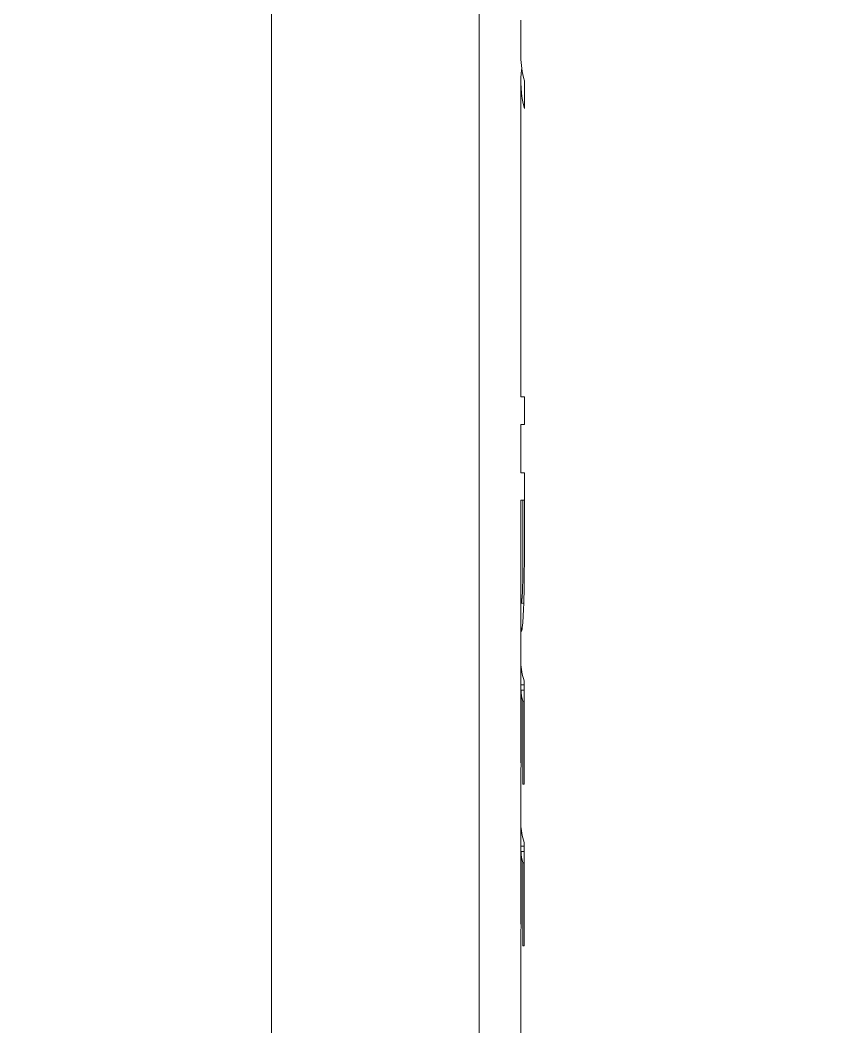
# Model space of a CAD drawing. Extents: x -965262 to 1142518, y -357520 to 71675.
# Drawn here: x -852847.7 to -852655.2, y -94127.4 to -93885.2 of the extents above; entities that cross this region are included whole.
import ezdxf

# ---------------------------------------------------------------- set-up
doc = ezdxf.new("R2010")
doc.units = 0
doc.header["$LTSCALE"] = 10
doc.layers.get('0').update_dxf_attribs({"linetype": 'CONTINUOUS', "lineweight": 30})
doc.layers.add('Оборудование', color=7, linetype='CONTINUOUS', lineweight=30)

msp = doc.modelspace()

# ---------------------------------------------------------------- hatches: boundary and pattern name
at = {"lineweight": 30, "true_color": 0x1b8828}
h = msp.add_hatch(color=106, dxfattribs=at)
h.dxf.hatch_style = 1
h.paths.add_polyline_path([(-851459.79, -90277.67), (-853359.79, -90277.67), (-853359.79, -94944.84), (-851459.79, -94944.84)])
h.paths.add_polyline_path([(-851559.79, -94844.84), (-853259.79, -94844.84), (-853259.79, -90344.85), (-851559.79, -90344.85)], flags=16)

# ---------------------------------------------------------------- linework, layer by layer
at = {"layer": 'Оборудование', "color": 7, "lineweight": 0}
for p, q in [((-852737.29, -94363.84, -2902.58), (-852737.29, -93653.84, -2902.58)), ((-852787.29, -94317.84, -2902.58), (-852787.29, -93699.84, -2902.58)), ((-852727.29, -93893.98, -2902.58), (-852727.29, -93885.24, -2902.58)), ((-852726.46, -93899.81, -2902.58), (-852726.46, -93906.47, -2902.58)), ((-852727.29, -93975.83, -2902.58), (-852727.29, -93899.94, -2902.58)), ((-852726.46, -93975.83, -2902.58), (-852727.29, -93975.83, -2902.58)), ((-852726.46, -93975.83, -2902.58), (-852726.46, -93982.47, -2902.58)), ((-852727.29, -93982.47, -2902.58), (-852726.46, -93982.47, -2902.58)), ((-852727.29, -93994.09, -2902.58), (-852727.29, -93982.47, -2902.58)), ((-852726.46, -93994.09, -2902.58), (-852727.29, -93994.09, -2902.58)), ((-852726.46, -93994.09, -2902.58), (-852726.46, -94012.95, -2902.58)), ((-852727.29, -94000.72, -2902.58), (-852726.82, -94000.72, -2902.58)), ((-852727.29, -94000.72, -2902.58), (-852727.29, -94013.64, -2902.58)), ((-852726.46, -94000.72, -2902.58), (-852726.82, -94000.72, -2902.58)), ((-852726.82, -94013.53, -2902.58), (-852726.82, -94000.72, -2902.58)), ((-852727.29, -94013.64, -2902.58), (-852727.29, -94014.2, -2902.58)), ((-852726.82, -94013.78, -2902.58), (-852726.82, -94013.53, -2902.58)), ((-852726.46, -94012.95, -2902.58), (-852726.46, -94013.26, -2902.58)), ((-852726.46, -94013.26, -2902.58), (-852726.46, -94013.58, -2902.58)), ((-852726.46, -94013.58, -2902.58), (-852726.46, -94013.89, -2902.58)), ((-852727.29, -94014.2, -2902.58), (-852727.29, -94014.77, -2902.58)), ((-852727.29, -94014.77, -2902.58), (-852727.29, -94015.34, -2902.58)), ((-852727.29, -94015.34, -2902.58), (-852727.29, -94015.92, -2902.58)), ((-852727.29, -94015.92, -2902.58), (-852727.29, -94016.5, -2902.58)), ((-852726.82, -94014.04, -2902.58), (-852726.82, -94013.78, -2902.58)), ((-852726.82, -94014.3, -2902.58), (-852726.82, -94014.04, -2902.58)), ((-852726.82, -94014.57, -2902.58), (-852726.82, -94014.3, -2902.58)), ((-852726.82, -94014.84, -2902.58), (-852726.82, -94014.57, -2902.58)), ((-852726.82, -94015.11, -2902.58), (-852726.82, -94014.84, -2902.58)), ((-852726.82, -94015.38, -2902.58), (-852726.82, -94015.11, -2902.58)), ((-852726.82, -94015.65, -2902.58), (-852726.82, -94015.38, -2902.58)), ((-852726.82, -94015.92, -2902.58), (-852726.82, -94015.65, -2902.58)), ((-852726.82, -94016.19, -2902.58), (-852726.82, -94015.92, -2902.58)), ((-852726.46, -94013.89, -2902.58), (-852726.46, -94014.21, -2902.58)), ((-852726.46, -94014.21, -2902.58), (-852726.46, -94014.53, -2902.58)), ((-852726.46, -94014.53, -2902.58), (-852726.46, -94014.85, -2902.58)), ((-852726.46, -94014.85, -2902.58), (-852726.46, -94015.16, -2902.58)), ((-852726.46, -94015.16, -2902.58), (-852726.46, -94015.48, -2902.58)), ((-852726.46, -94015.48, -2902.58), (-852726.46, -94015.8, -2902.58)), ((-852726.46, -94015.8, -2902.58), (-852726.46, -94016.12, -2902.58)), ((-852727.29, -94016.5, -2902.58), (-852727.29, -94017.07, -2902.58)), ((-852727.29, -94017.07, -2902.58), (-852727.29, -94017.65, -2902.58)), ((-852727.29, -94017.65, -2902.58), (-852727.29, -94018.21, -2902.58)), ((-852727.29, -94018.21, -2902.58), (-852727.29, -94018.77, -2902.58)), ((-852726.83, -94017.5, -2902.58), (-852726.82, -94017.24, -2902.58)), ((-852726.83, -94017.76, -2902.58), (-852726.83, -94017.5, -2902.58)), ((-852726.83, -94018.02, -2902.58), (-852726.83, -94017.76, -2902.58)), ((-852726.83, -94018.27, -2902.58), (-852726.83, -94018.02, -2902.58)), ((-852726.83, -94018.53, -2902.58), (-852726.83, -94018.27, -2902.58)), ((-852726.82, -94016.46, -2902.58), (-852726.82, -94016.19, -2902.58)), ((-852726.82, -94016.72, -2902.58), (-852726.82, -94016.46, -2902.58)), ((-852726.82, -94016.99, -2902.58), (-852726.82, -94016.72, -2902.58)), ((-852726.82, -94017.24, -2902.58), (-852726.82, -94016.99, -2902.58)), ((-852726.46, -94016.75, -2902.58), (-852726.47, -94017.07, -2902.58)), ((-852726.47, -94017.07, -2902.58), (-852726.47, -94017.38, -2902.58)), ((-852726.47, -94017.38, -2902.58), (-852726.47, -94017.69, -2902.58)), ((-852726.47, -94017.69, -2902.58), (-852726.47, -94018.01, -2902.58)), ((-852726.47, -94018.01, -2902.58), (-852726.47, -94018.33, -2902.58)), ((-852726.47, -94018.33, -2902.58), (-852726.47, -94018.65, -2902.58)), ((-852726.46, -94016.12, -2902.58), (-852726.46, -94016.44, -2902.58)), ((-852726.46, -94016.44, -2902.58), (-852726.46, -94016.75, -2902.58)), ((-852727.29, -94018.77, -2902.58), (-852727.29, -94019.32, -2902.58)), ((-852727.29, -94019.32, -2902.58), (-852727.29, -94019.85, -2902.58)), ((-852727.29, -94019.85, -2902.58), (-852727.29, -94020.38, -2902.58)), ((-852727.29, -94020.38, -2902.58), (-852727.29, -94020.9, -2902.58)), ((-852727.29, -94020.9, -2902.58), (-852727.29, -94021.4, -2902.58)), ((-852726.87, -94020.99, -2902.58), (-852726.86, -94020.68, -2902.58)), ((-852726.86, -94020.68, -2902.58), (-852726.85, -94020.36, -2902.58)), ((-852726.85, -94020.03, -2902.58), (-852726.84, -94019.7, -2902.58)), ((-852726.85, -94020.36, -2902.58), (-852726.85, -94020.03, -2902.58)), ((-852726.84, -94019.26, -2902.58), (-852726.83, -94019.03, -2902.58)), ((-852726.84, -94019.49, -2902.58), (-852726.84, -94019.26, -2902.58)), ((-852726.84, -94019.7, -2902.58), (-852726.84, -94019.49, -2902.58)), ((-852726.83, -94018.78, -2902.58), (-852726.83, -94018.53, -2902.58)), ((-852726.83, -94019.03, -2902.58), (-852726.83, -94018.78, -2902.58)), ((-852726.49, -94020.58, -2902.58), (-852726.5, -94021.13, -2902.58)), ((-852726.48, -94019.63, -2902.58), (-852726.49, -94019.95, -2902.58)), ((-852726.49, -94019.95, -2902.58), (-852726.49, -94020.27, -2902.58)), ((-852726.49, -94020.27, -2902.58), (-852726.49, -94020.58, -2902.58)), ((-852726.47, -94018.65, -2902.58), (-852726.48, -94018.98, -2902.58)), ((-852726.48, -94018.98, -2902.58), (-852726.48, -94019.31, -2902.58)), ((-852726.48, -94019.31, -2902.58), (-852726.48, -94019.63, -2902.58)), ((-852727.29, -94021.4, -2902.58), (-852727.29, -94021.89, -2902.58)), ((-852727.29, -94021.89, -2902.58), (-852727.28, -94022.35, -2902.58)), ((-852727.28, -94022.35, -2902.58), (-852727.28, -94022.81, -2902.58)), ((-852727.28, -94022.81, -2902.58), (-852727.28, -94023.38, -2902.58)), ((-852726.96, -94023.47, -2902.58), (-852726.94, -94023.2, -2902.58)), ((-852726.94, -94023.2, -2902.58), (-852726.93, -94022.95, -2902.58)), ((-852726.93, -94022.95, -2902.58), (-852726.92, -94022.7, -2902.58)), ((-852726.92, -94022.7, -2902.58), (-852726.91, -94022.44, -2902.58)), ((-852726.91, -94022.44, -2902.58), (-852726.9, -94022.17, -2902.58)), ((-852726.9, -94022.17, -2902.58), (-852726.89, -94021.89, -2902.58)), ((-852726.89, -94021.89, -2902.58), (-852726.88, -94021.6, -2902.58)), ((-852726.88, -94021.6, -2902.58), (-852726.87, -94021.3, -2902.58)), ((-852726.87, -94021.3, -2902.58), (-852726.87, -94020.99, -2902.58)), ((-852726.54, -94023.34, -2902.58), (-852726.55, -94023.87, -2902.58)), ((-852726.53, -94022.79, -2902.58), (-852726.54, -94023.34, -2902.58)), ((-852726.52, -94022.25, -2902.58), (-852726.53, -94022.79, -2902.58)), ((-852726.51, -94021.69, -2902.58), (-852726.52, -94022.25, -2902.58)), ((-852726.5, -94021.13, -2902.58), (-852726.51, -94021.69, -2902.58)), ((-852727.28, -94023.38, -2902.58), (-852727.27, -94023.99, -2902.58)), ((-852727.28, -94025.77, -2902.58), (-852727.27, -94025.44, -2902.58)), ((-852727.28, -94026.09, -2902.58), (-852727.28, -94025.77, -2902.58)), ((-852727.27, -94023.99, -2902.58), (-852727.26, -94024.55, -2902.58)), ((-852727.27, -94024.44, -2902.58), (-852727.27, -94024.09, -2902.58)), ((-852727.27, -94024.78, -2902.58), (-852727.27, -94024.44, -2902.58)), ((-852727.27, -94025.11, -2902.58), (-852727.27, -94024.78, -2902.58)), ((-852727.27, -94025.44, -2902.58), (-852727.27, -94025.11, -2902.58)), ((-852727.26, -94024.55, -2902.58), (-852727.24, -94024.97, -2902.58)), ((-852727.24, -94024.97, -2902.58), (-852727.22, -94025.25, -2902.58)), ((-852727.22, -94025.25, -2902.58), (-852727.19, -94025.41, -2902.58)), ((-852727.19, -94025.41, -2902.58), (-852727.17, -94025.45, -2902.58)), ((-852727.17, -94025.45, -2902.58), (-852727.15, -94025.44, -2902.58)), ((-852726.59, -94025.45, -2902.58), (-852727.17, -94025.45, -2902.58)), ((-852727.15, -94025.44, -2902.58), (-852727.13, -94025.39, -2902.58)), ((-852727.13, -94025.39, -2902.58), (-852727.11, -94025.3, -2902.58)), ((-852727.11, -94025.3, -2902.58), (-852727.09, -94025.18, -2902.58)), ((-852727.09, -94025.18, -2902.58), (-852727.07, -94025.02, -2902.58)), ((-852727.07, -94025.02, -2902.58), (-852727.05, -94024.82, -2902.58)), ((-852727.05, -94024.82, -2902.58), (-852727.03, -94024.58, -2902.58)), ((-852727.03, -94024.58, -2902.58), (-852727.01, -94024.31, -2902.58)), ((-852727.01, -94024.31, -2902.58), (-852726.99, -94024.04, -2902.58)), ((-852726.99, -94024.04, -2902.58), (-852726.97, -94023.75, -2902.58)), ((-852726.97, -94023.75, -2902.58), (-852726.96, -94023.47, -2902.58)), ((-852726.59, -94025.43, -2902.58), (-852726.61, -94025.93, -2902.58)), ((-852726.58, -94024.92, -2902.58), (-852726.59, -94025.43, -2902.58)), ((-852726.56, -94024.4, -2902.58), (-852726.58, -94024.92, -2902.58)), ((-852726.55, -94023.87, -2902.58), (-852726.56, -94024.4, -2902.58)), ((-852727.29, -94027.57, -2902.58), (-852727.28, -94027.29, -2902.58)), ((-852727.29, -94027.85, -2902.58), (-852727.29, -94027.57, -2902.58)), ((-852727.29, -94028.14, -2902.58), (-852727.29, -94027.85, -2902.58)), ((-852727.29, -94028.53, -2902.58), (-852727.29, -94028.14, -2902.58)), ((-852727.28, -94026.4, -2902.58), (-852727.28, -94026.09, -2902.58)), ((-852727.28, -94026.71, -2902.58), (-852727.28, -94026.4, -2902.58)), ((-852727.28, -94027, -2902.58), (-852727.28, -94026.71, -2902.58)), ((-852727.28, -94027.29, -2902.58), (-852727.28, -94027, -2902.58)), ((-852726.71, -94028.02, -2902.58), (-852726.74, -94028.57, -2902.58)), ((-852726.68, -94027.48, -2902.58), (-852726.71, -94028.02, -2902.58)), ((-852726.65, -94026.94, -2902.58), (-852726.68, -94027.48, -2902.58)), ((-852726.63, -94026.42, -2902.58), (-852726.65, -94026.94, -2902.58)), ((-852726.61, -94025.93, -2902.58), (-852726.63, -94026.42, -2902.58)), ((-852727.29, -94029, -2902.58), (-852727.29, -94028.53, -2902.58)), ((-852727.29, -94029.53, -2902.58), (-852727.29, -94029, -2902.58)), ((-852727.29, -94039.78, -2902.58), (-852727.29, -94029.31, -2902.58)), ((-852727.29, -94030.08, -2902.58), (-852727.29, -94029.53, -2902.58)), ((-852727.28, -94030.63, -2902.58), (-852727.29, -94030.08, -2902.58)), ((-852726.86, -94030.24, -2902.58), (-852726.91, -94030.8, -2902.58)), ((-852726.81, -94029.67, -2902.58), (-852726.86, -94030.24, -2902.58)), ((-852726.77, -94029.12, -2902.58), (-852726.81, -94029.67, -2902.58)), ((-852726.74, -94028.57, -2902.58), (-852726.77, -94029.12, -2902.58)), ((-852727.28, -94031.14, -2902.58), (-852727.28, -94030.63, -2902.58)), ((-852727.26, -94031.56, -2902.58), (-852727.28, -94031.14, -2902.58)), ((-852727.24, -94031.88, -2902.58), (-852727.26, -94031.56, -2902.58)), ((-852727.22, -94032.1, -2902.58), (-852727.24, -94031.88, -2902.58)), ((-852727.19, -94032.23, -2902.58), (-852727.22, -94032.1, -2902.58)), ((-852727.16, -94032.28, -2902.58), (-852727.19, -94032.23, -2902.58)), ((-852727.12, -94032.22, -2902.58), (-852727.16, -94032.28, -2902.58)), ((-852727.07, -94032.04, -2902.58), (-852727.12, -94032.22, -2902.58)), ((-852727.02, -94031.74, -2902.58), (-852727.07, -94032.04, -2902.58)), ((-852726.96, -94031.31, -2902.58), (-852727.02, -94031.74, -2902.58)), ((-852726.91, -94030.8, -2902.58), (-852726.96, -94031.31, -2902.58)), ((-852726.5, -94045.08, -2902.58), (-852727.28, -94045.08, -2902.58)), ((-852727.28, -94045.26, -2902.58), (-852727.28, -94045.08, -2902.58)), ((-852726.5, -94044.17, -2902.58), (-852726.5, -94069.01, -2902.58)), ((-852727.29, -94046.08, -2902.58), (-852727.28, -94045.87, -2902.58)), ((-852727.29, -94046.31, -2902.58), (-852727.29, -94046.08, -2902.58)), ((-852727.29, -94046.54, -2902.58), (-852727.29, -94046.31, -2902.58)), ((-852727.29, -94046.79, -2902.58), (-852727.29, -94046.54, -2902.58)), ((-852727.29, -94047.04, -2902.58), (-852727.29, -94046.79, -2902.58)), ((-852727.29, -94047.3, -2902.58), (-852727.29, -94047.04, -2902.58)), ((-852727.29, -94047.61, -2902.58), (-852727.29, -94047.3, -2902.58)), ((-852727.28, -94045.46, -2902.58), (-852727.28, -94045.26, -2902.58)), ((-852727.28, -94045.66, -2902.58), (-852727.28, -94045.46, -2902.58)), ((-852727.28, -94045.87, -2902.58), (-852727.28, -94045.66, -2902.58)), ((-852726.5, -94046.38, -2902.58), (-852727.27, -94046.38, -2902.58)), ((-852727.27, -94046.38, -2902.58), (-852727.26, -94046.73, -2902.58)), ((-852727.26, -94046.73, -2902.58), (-852727.26, -94047.08, -2902.58)), ((-852727.26, -94047.08, -2902.58), (-852727.26, -94047.44, -2902.58)), ((-852727.26, -94047.44, -2902.58), (-852727.26, -94047.8, -2902.58)), ((-852727.29, -94047.95, -2902.58), (-852727.29, -94047.61, -2902.58)), ((-852727.29, -94048.34, -2902.58), (-852727.29, -94047.95, -2902.58)), ((-852727.29, -94060.36, -2902.58), (-852727.29, -94048.22, -2902.58)), ((-852727.29, -94048.77, -2902.58), (-852727.29, -94048.34, -2902.58)), ((-852727.29, -94049.23, -2902.58), (-852727.29, -94048.77, -2902.58)), ((-852727.29, -94049.73, -2902.58), (-852727.29, -94049.23, -2902.58)), ((-852727.29, -94050.26, -2902.58), (-852727.29, -94049.73, -2902.58)), ((-852727.26, -94047.8, -2902.58), (-852727.25, -94048.17, -2902.58)), ((-852727.25, -94048.17, -2902.58), (-852727.25, -94048.54, -2902.58)), ((-852727.25, -94048.54, -2902.58), (-852727.25, -94048.92, -2902.58)), ((-852727.25, -94048.92, -2902.58), (-852727.24, -94049.3, -2902.58)), ((-852727.24, -94049.3, -2902.58), (-852727.24, -94049.69, -2902.58)), ((-852727.24, -94049.69, -2902.58), (-852727.24, -94050.08, -2902.58)), ((-852726.5, -94049.08, -2902.58), (-852726.85, -94049.08, -2902.58)), ((-852726.85, -94069.01, -2902.58), (-852726.85, -94049.08, -2902.58)), ((-852727.29, -94050.81, -2902.58), (-852727.29, -94050.26, -2902.58)), ((-852727.29, -94051.36, -2902.58), (-852727.29, -94050.81, -2902.58)), ((-852727.29, -94051.91, -2902.58), (-852727.29, -94051.36, -2902.58)), ((-852727.29, -94052.47, -2902.58), (-852727.29, -94051.91, -2902.58)), ((-852727.24, -94050.08, -2902.58), (-852727.24, -94050.47, -2902.58)), ((-852727.24, -94050.47, -2902.58), (-852727.23, -94050.87, -2902.58)), ((-852727.23, -94050.87, -2902.58), (-852727.23, -94051.27, -2902.58)), ((-852727.23, -94051.27, -2902.58), (-852727.23, -94051.68, -2902.58)), ((-852727.23, -94051.68, -2902.58), (-852727.23, -94052.08, -2902.58)), ((-852727.23, -94052.08, -2902.58), (-852727.22, -94052.49, -2902.58)), ((-852727.29, -94053.04, -2902.58), (-852727.29, -94052.47, -2902.58)), ((-852727.29, -94053.61, -2902.58), (-852727.29, -94053.04, -2902.58)), ((-852727.29, -94054.19, -2902.58), (-852727.29, -94053.61, -2902.58)), ((-852727.29, -94054.67, -2902.58), (-852727.29, -94054.19, -2902.58)), ((-852727.29, -94055.14, -2902.58), (-852727.29, -94054.67, -2902.58)), ((-852727.22, -94052.49, -2902.58), (-852727.22, -94052.9, -2902.58)), ((-852727.22, -94052.9, -2902.58), (-852727.22, -94053.32, -2902.58)), ((-852727.22, -94053.32, -2902.58), (-852727.22, -94053.73, -2902.58)), ((-852727.22, -94053.73, -2902.58), (-852727.22, -94054.15, -2902.58)), ((-852727.22, -94054.15, -2902.58), (-852727.22, -94054.56, -2902.58)), ((-852727.22, -94054.56, -2902.58), (-852727.22, -94054.98, -2902.58)), ((-852727.29, -94055.62, -2902.58), (-852727.29, -94055.14, -2902.58)), ((-852727.29, -94056.1, -2902.58), (-852727.29, -94055.62, -2902.58)), ((-852727.29, -94056.57, -2902.58), (-852727.29, -94056.1, -2902.58)), ((-852727.29, -94057.04, -2902.58), (-852727.29, -94056.57, -2902.58)), ((-852727.29, -94057.5, -2902.58), (-852727.29, -94057.04, -2902.58)), ((-852727.22, -94054.98, -2902.58), (-852727.22, -94055.4, -2902.58)), ((-852727.22, -94055.4, -2902.58), (-852727.22, -94055.83, -2902.58)), ((-852727.22, -94055.83, -2902.58), (-852727.22, -94056.46, -2902.58)), ((-852727.22, -94056.46, -2902.58), (-852727.22, -94057.09, -2902.58)), ((-852727.22, -94057.09, -2902.58), (-852727.22, -94057.72, -2902.58)), ((-852727.29, -94057.96, -2902.58), (-852727.29, -94057.5, -2902.58)), ((-852727.29, -94058.41, -2902.58), (-852727.29, -94057.96, -2902.58)), ((-852727.29, -94058.85, -2902.58), (-852727.29, -94058.41, -2902.58)), ((-852727.29, -94059.28, -2902.58), (-852727.29, -94058.85, -2902.58)), ((-852727.29, -94059.7, -2902.58), (-852727.29, -94059.28, -2902.58)), ((-852727.22, -94058.96, -2902.58), (-852727.23, -94059.57, -2902.58)), ((-852727.23, -94059.57, -2902.58), (-852727.23, -94060.18, -2902.58)), ((-852727.22, -94057.72, -2902.58), (-852727.22, -94058.34, -2902.58)), ((-852727.22, -94058.34, -2902.58), (-852727.22, -94058.96, -2902.58)), ((-852727.29, -94060.1, -2902.58), (-852727.29, -94059.7, -2902.58)), ((-852727.29, -94060.49, -2902.58), (-852727.29, -94060.1, -2902.58)), ((-852727.29, -94060.87, -2902.58), (-852727.29, -94060.49, -2902.58)), ((-852727.29, -94061.24, -2902.58), (-852727.29, -94060.87, -2902.58)), ((-852727.29, -94061.59, -2902.58), (-852727.29, -94061.24, -2902.58)), ((-852727.29, -94061.93, -2902.58), (-852727.29, -94061.59, -2902.58)), ((-852727.29, -94062.28, -2902.58), (-852727.29, -94061.93, -2902.58)), ((-852727.23, -94061.37, -2902.58), (-852727.24, -94061.96, -2902.58)), ((-852727.24, -94061.96, -2902.58), (-852727.24, -94062.54, -2902.58)), ((-852727.23, -94060.18, -2902.58), (-852727.23, -94060.78, -2902.58)), ((-852727.23, -94060.78, -2902.58), (-852727.23, -94061.37, -2902.58)), ((-852727.28, -94062.66, -2902.58), (-852727.29, -94062.28, -2902.58)), ((-852727.28, -94063.04, -2902.58), (-852727.28, -94062.66, -2902.58)), ((-852727.27, -94063.42, -2902.58), (-852727.28, -94063.04, -2902.58)), ((-852727.27, -94063.78, -2902.58), (-852727.27, -94063.42, -2902.58)), ((-852727.26, -94064.1, -2902.58), (-852727.27, -94063.78, -2902.58)), ((-852727.25, -94063.65, -2902.58), (-852727.26, -94064.19, -2902.58)), ((-852727.26, -94064.19, -2902.58), (-852727.26, -94064.71, -2902.58)), ((-852727.24, -94062.54, -2902.58), (-852727.25, -94063.11, -2902.58)), ((-852727.25, -94063.11, -2902.58), (-852727.25, -94063.65, -2902.58)), ((-852727.27, -94065.7, -2902.58), (-852727.28, -94066.18, -2902.58)), ((-852727.28, -94066.18, -2902.58), (-852727.28, -94066.64, -2902.58)), ((-852727.28, -94066.64, -2902.58), (-852727.28, -94067.1, -2902.58)), ((-852727.26, -94064.71, -2902.58), (-852727.27, -94065.21, -2902.58)), ((-852727.27, -94065.21, -2902.58), (-852727.27, -94065.7, -2902.58)), ((-852727.28, -94067.1, -2902.58), (-852727.29, -94067.57, -2902.58)), ((-852727.29, -94067.57, -2902.58), (-852727.29, -94068.04, -2902.58)), ((-852727.29, -94068.04, -2902.58), (-852727.29, -94068.51, -2902.58)), ((-852727.29, -94068.51, -2902.58), (-852727.29, -94068.96, -2902.58)), ((-852727.29, -94078.61, -2902.58), (-852727.29, -94068.96, -2902.58)), ((-852726.85, -94069.01, -2902.58), (-852726.5, -94069.01, -2902.58)), ((-852726.5, -94083, -2902.58), (-852726.5, -94107.85, -2902.58)), ((-852727.29, -94084.92, -2902.58), (-852727.28, -94084.7, -2902.58)), ((-852727.29, -94085.14, -2902.58), (-852727.29, -94084.92, -2902.58)), ((-852727.29, -94085.38, -2902.58), (-852727.29, -94085.14, -2902.58)), ((-852727.29, -94085.62, -2902.58), (-852727.29, -94085.38, -2902.58)), ((-852727.29, -94085.87, -2902.58), (-852727.29, -94085.62, -2902.58)), ((-852727.29, -94086.14, -2902.58), (-852727.29, -94085.87, -2902.58)), ((-852727.29, -94086.44, -2902.58), (-852727.29, -94086.14, -2902.58)), ((-852726.5, -94083.91, -2902.58), (-852727.28, -94083.91, -2902.58)), ((-852727.28, -94084.1, -2902.58), (-852727.28, -94083.91, -2902.58)), ((-852727.28, -94084.29, -2902.58), (-852727.28, -94084.1, -2902.58)), ((-852727.28, -94084.49, -2902.58), (-852727.28, -94084.29, -2902.58)), ((-852727.28, -94084.7, -2902.58), (-852727.28, -94084.49, -2902.58)), ((-852726.5, -94085.21, -2902.58), (-852727.27, -94085.21, -2902.58)), ((-852727.27, -94085.21, -2902.58), (-852727.26, -94085.56, -2902.58)), ((-852727.26, -94085.56, -2902.58), (-852727.26, -94085.91, -2902.58)), ((-852727.26, -94085.91, -2902.58), (-852727.26, -94086.27, -2902.58)), ((-852727.26, -94086.27, -2902.58), (-852727.26, -94086.64, -2902.58)), ((-852727.29, -94086.79, -2902.58), (-852727.29, -94086.44, -2902.58)), ((-852727.29, -94087.17, -2902.58), (-852727.29, -94086.79, -2902.58)), ((-852727.29, -94099.19, -2902.58), (-852727.29, -94087.05, -2902.58)), ((-852727.29, -94087.6, -2902.58), (-852727.29, -94087.17, -2902.58)), ((-852727.29, -94088.06, -2902.58), (-852727.29, -94087.6, -2902.58)), ((-852727.29, -94088.57, -2902.58), (-852727.29, -94088.06, -2902.58)), ((-852727.29, -94089.1, -2902.58), (-852727.29, -94088.57, -2902.58)), ((-852727.26, -94086.64, -2902.58), (-852727.25, -94087.01, -2902.58)), ((-852727.25, -94087.01, -2902.58), (-852727.25, -94087.38, -2902.58)), ((-852727.25, -94087.38, -2902.58), (-852727.25, -94087.75, -2902.58)), ((-852727.25, -94087.75, -2902.58), (-852727.24, -94088.14, -2902.58)), ((-852727.24, -94088.14, -2902.58), (-852727.24, -94088.52, -2902.58)), ((-852727.24, -94088.52, -2902.58), (-852727.24, -94088.91, -2902.58)), ((-852726.5, -94087.92, -2902.58), (-852726.85, -94087.92, -2902.58)), ((-852726.85, -94107.85, -2902.58), (-852726.85, -94087.92, -2902.58)), ((-852727.29, -94089.64, -2902.58), (-852727.29, -94089.1, -2902.58)), ((-852727.29, -94090.19, -2902.58), (-852727.29, -94089.64, -2902.58)), ((-852727.29, -94090.75, -2902.58), (-852727.29, -94090.19, -2902.58)), ((-852727.29, -94091.31, -2902.58), (-852727.29, -94090.75, -2902.58)), ((-852727.24, -94088.91, -2902.58), (-852727.24, -94089.31, -2902.58)), ((-852727.24, -94089.31, -2902.58), (-852727.23, -94089.7, -2902.58)), ((-852727.23, -94089.7, -2902.58), (-852727.23, -94090.11, -2902.58)), ((-852727.23, -94090.11, -2902.58), (-852727.23, -94090.51, -2902.58)), ((-852727.23, -94090.51, -2902.58), (-852727.23, -94090.92, -2902.58)), ((-852727.23, -94090.92, -2902.58), (-852727.22, -94091.33, -2902.58)), ((-852727.29, -94091.87, -2902.58), (-852727.29, -94091.31, -2902.58)), ((-852727.29, -94092.45, -2902.58), (-852727.29, -94091.87, -2902.58)), ((-852727.29, -94093.02, -2902.58), (-852727.29, -94092.45, -2902.58)), ((-852727.29, -94093.5, -2902.58), (-852727.29, -94093.02, -2902.58)), ((-852727.29, -94093.98, -2902.58), (-852727.29, -94093.5, -2902.58)), ((-852727.22, -94091.33, -2902.58), (-852727.22, -94091.74, -2902.58)), ((-852727.22, -94091.74, -2902.58), (-852727.22, -94092.15, -2902.58)), ((-852727.22, -94092.15, -2902.58), (-852727.22, -94092.56, -2902.58)), ((-852727.22, -94092.56, -2902.58), (-852727.22, -94092.98, -2902.58)), ((-852727.22, -94092.98, -2902.58), (-852727.22, -94093.4, -2902.58)), ((-852727.22, -94093.4, -2902.58), (-852727.22, -94093.82, -2902.58)), ((-852727.29, -94094.46, -2902.58), (-852727.29, -94093.98, -2902.58)), ((-852727.29, -94094.93, -2902.58), (-852727.29, -94094.46, -2902.58)), ((-852727.29, -94095.4, -2902.58), (-852727.29, -94094.93, -2902.58)), ((-852727.29, -94095.87, -2902.58), (-852727.29, -94095.4, -2902.58)), ((-852727.29, -94096.33, -2902.58), (-852727.29, -94095.87, -2902.58)), ((-852727.22, -94093.82, -2902.58), (-852727.22, -94094.24, -2902.58)), ((-852727.22, -94094.24, -2902.58), (-852727.22, -94094.66, -2902.58)), ((-852727.22, -94094.66, -2902.58), (-852727.22, -94095.29, -2902.58)), ((-852727.22, -94095.29, -2902.58), (-852727.22, -94095.92, -2902.58)), ((-852727.22, -94095.92, -2902.58), (-852727.22, -94096.55, -2902.58)), ((-852727.29, -94096.79, -2902.58), (-852727.29, -94096.33, -2902.58)), ((-852727.29, -94097.24, -2902.58), (-852727.29, -94096.79, -2902.58)), ((-852727.29, -94097.68, -2902.58), (-852727.29, -94097.24, -2902.58)), ((-852727.29, -94098.11, -2902.58), (-852727.29, -94097.68, -2902.58)), ((-852727.29, -94098.53, -2902.58), (-852727.29, -94098.11, -2902.58)), ((-852727.22, -94097.79, -2902.58), (-852727.23, -94098.4, -2902.58)), ((-852727.23, -94098.4, -2902.58), (-852727.23, -94099.01, -2902.58)), ((-852727.22, -94096.55, -2902.58), (-852727.22, -94097.17, -2902.58)), ((-852727.22, -94097.17, -2902.58), (-852727.22, -94097.79, -2902.58)), ((-852727.29, -94098.94, -2902.58), (-852727.29, -94098.53, -2902.58)), ((-852727.29, -94099.33, -2902.58), (-852727.29, -94098.94, -2902.58)), ((-852727.29, -94099.7, -2902.58), (-852727.29, -94099.33, -2902.58)), ((-852727.29, -94100.07, -2902.58), (-852727.29, -94099.7, -2902.58)), ((-852727.29, -94100.42, -2902.58), (-852727.29, -94100.07, -2902.58)), ((-852727.29, -94100.76, -2902.58), (-852727.29, -94100.42, -2902.58)), ((-852727.29, -94101.12, -2902.58), (-852727.29, -94100.76, -2902.58)), ((-852727.23, -94100.21, -2902.58), (-852727.24, -94100.8, -2902.58)), ((-852727.24, -94100.8, -2902.58), (-852727.24, -94101.38, -2902.58)), ((-852727.23, -94099.01, -2902.58), (-852727.23, -94099.61, -2902.58)), ((-852727.23, -94099.61, -2902.58), (-852727.23, -94100.21, -2902.58)), ((-852727.28, -94101.49, -2902.58), (-852727.29, -94101.12, -2902.58)), ((-852727.28, -94101.87, -2902.58), (-852727.28, -94101.49, -2902.58)), ((-852727.27, -94102.25, -2902.58), (-852727.28, -94101.87, -2902.58)), ((-852727.27, -94102.61, -2902.58), (-852727.27, -94102.25, -2902.58)), ((-852727.26, -94102.93, -2902.58), (-852727.27, -94102.61, -2902.58)), ((-852727.25, -94102.49, -2902.58), (-852727.26, -94103.02, -2902.58)), ((-852727.26, -94103.02, -2902.58), (-852727.26, -94103.54, -2902.58)), ((-852727.24, -94101.38, -2902.58), (-852727.25, -94101.94, -2902.58)), ((-852727.25, -94101.94, -2902.58), (-852727.25, -94102.49, -2902.58)), ((-852727.27, -94104.53, -2902.58), (-852727.28, -94105.01, -2902.58)), ((-852727.28, -94105.01, -2902.58), (-852727.28, -94105.47, -2902.58)), ((-852727.28, -94105.47, -2902.58), (-852727.28, -94105.94, -2902.58)), ((-852727.26, -94103.54, -2902.58), (-852727.27, -94104.04, -2902.58)), ((-852727.27, -94104.04, -2902.58), (-852727.27, -94104.53, -2902.58)), ((-852727.28, -94105.94, -2902.58), (-852727.29, -94106.41, -2902.58)), ((-852727.29, -94106.41, -2902.58), (-852727.29, -94106.88, -2902.58)), ((-852727.29, -94106.88, -2902.58), (-852727.29, -94107.34, -2902.58)), ((-852727.29, -94107.34, -2902.58), (-852727.29, -94107.79, -2902.58)), ((-852727.29, -94744.84, -2902.58), (-852727.29, -94107.79, -2902.58)), ((-852726.85, -94107.85, -2902.58), (-852726.5, -94107.85, -2902.58))]:
    msp.add_line(p, q, dxfattribs=at)
for centre, major_axis, ratio, start_param, end_param in [((-852382.29, -93893.98, -2902.58), (-345, 0), 0.243179, 0, 0.069466), ((-852382.29, -93899.94, -2902.58), (345, 0), 0.272866, 3.108119, 3.211059), ((-852382.29, -94039.78, -2902.58), (-345, 0), 0.188427, 0, 0.067584), ((-852382.29, -94021.3, -2902.58), (0, -2604.75), 0.13245, 4.719663, 4.721518), ((-852382.29, -94045.57, -2902.58), (345, 0), 0.201705, 3.153231, 3.192135), ((-852382.29, -94078.61, -2902.58), (-345, 0), 0.188427, 0, 0.067584), ((-852382.29, -94060.14, -2902.58), (0, -2604.75), 0.13245, 4.719663, 4.721518), ((-852382.29, -94084.4, -2902.58), (345, 0), 0.201705, 3.153231, 3.192135)]:
    msp.add_ellipse(centre, major_axis=major_axis, ratio=ratio, start_param=start_param, end_param=end_param, dxfattribs=at)

doc.saveas('drawing.dxf')
